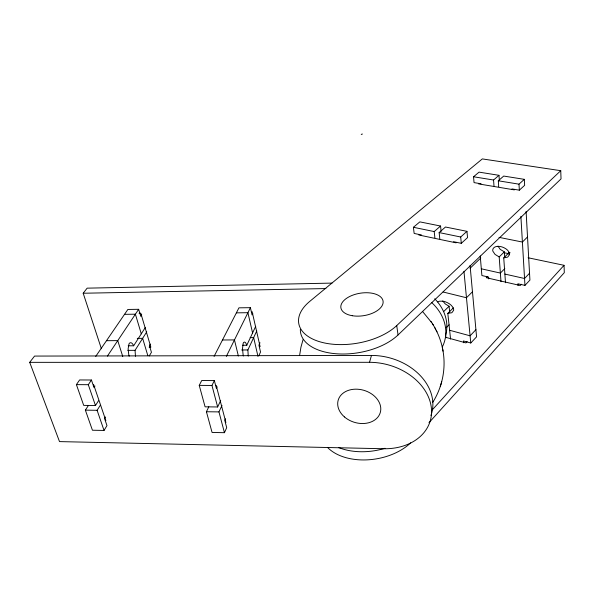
<?xml version="1.0" encoding="UTF-8"?>
<svg xmlns="http://www.w3.org/2000/svg" width="594" height="594" viewBox="0 0 594 594"><rect width="100%" height="100%" fill="white"/><g stroke="black" fill="none" stroke-linecap="round" stroke-linejoin="round"><path stroke-width="0.89" d="M248.24 356.14L247.884 349.955L256.771 330.925M135.462 356.333L135.053 350.341L146.748 331.853M299.703 354.826L300.943 347.171L303.029 339.679M432.625 402.517C442.634 386.887 446.376 367.359 442.664 349.161M369.527 362.31L371.473 355.442L34.556 356.073L29.7 362.347L59.511 441.602L383.397 448.737A55.212 42.129 15.7 0 0 431.133 406.125A55.212 42.129 15.7 0 0 369.527 362.31L29.7 362.347M440.28 386.516L440.926 384.377M441.082 383.828L441.721 381.69M208.813 406.801L206.422 411.739L212.073 432.462L224.45 432.692L226.693 427.665L224.77 420.329L225.482 418.763M258.85 355.754L260.521 352.019L258.939 345.084L259.994 342.76M224.45 432.692L218.956 411.902L221.993 405.398M217.129 386.798L216.387 388.328L214.367 380.598L201.722 380.539L199.242 385.38L205.086 406.823L217.649 406.972L220.708 400.49M242.419 345.277L246.777 345.255L255.724 326.299M252.792 313.424L252.056 314.931L250.401 307.67L238.944 307.833L214.078 356.407M217.649 406.972L211.961 385.461L214.367 380.598M226.329 356.393L250.401 307.67M88.469 405.375L85.373 410.15L92.434 430.227L104.032 430.442L106.972 425.594L104.551 418.48L105.48 416.966M149.235 355.954L151.44 352.324L149.443 345.597L150.371 344.089M104.032 430.442L97.104 410.298L100.134 405.516M94.958 386.011L93.986 387.488L91.439 380.012L79.611 379.952L76.411 384.63L83.702 405.383L95.463 405.524L98.507 400.757M128.185 345.805L133.65 345.782L145.419 327.361M141.721 314.872L140.756 316.342L138.662 309.296L127.873 309.452L95.723 356.415M95.463 405.524L88.306 384.704L91.439 380.012M107.41 356.103L138.662 309.296M101.381 348.715L83.197 293.243L87.14 288.157L331.994 283.1M428.965 422.728L564.3 272.661L564.048 265.31L528.103 257.759M432.291 409.838L564.048 265.31M463.602 342.731L463.424 340.971L470.767 342.998L476.566 336.843L470.069 265.466M518.005 285.462L517.894 283.769L524.955 285.387L529.922 280.101L526.098 211.397M467.136 341.602L465.904 342.901L445.589 337.281M521.428 284.251L520.255 285.499L486.256 277.702L487.466 276.5M475.913 329.685L470.084 335.81L449.628 330.264M529.544 273.233L524.547 278.489L504.885 274.079M446.124 327.791L449.079 324.807M504.826 268.577L500.371 273.069L481.318 268.8M472.46 291.78L466.468 297.75L443.102 291.996M527.524 236.947L522.401 242.048L499.005 237.355M450.579 339.122L447.817 313.38L453.422 307.818M505.494 282.751L503.742 257.9L508.872 252.814L510.12 252.769M443.681 311.56L449.079 306.252L445.262 303.928L442.782 300.987M501.002 281.719L499.19 256.927L504.336 251.863L500.207 249.361L498.062 246.183M470.106 268.243L480.784 257.982M300.349 329.403A53.794 29.462 -9.4 0 0 337.927 353.883A53.794 29.462 -9.4 0 0 398.047 334.957L561.033 178.891L560.751 170.686L482.328 158.917L309.764 301.381A54.099 29.18 -9.4 0 0 320.834 342.07A54.099 29.18 -9.4 0 0 396.733 325.579L560.751 170.686M453.549 241.699L461.3 243.325L467.53 237.615L466.958 231.333L445.485 227.019L439.137 232.573L439.805 238.81M511.909 188.929L519.349 190.169L524.643 185.313L524.316 179.343L503.712 176.062L498.299 180.791L498.722 186.724M461.3 243.325L460.699 237.006L466.958 231.333M519.349 190.169L518.993 184.17L524.316 179.343M421.488 234.972L414.152 233.435L413.402 227.287L434.199 231.563L440.562 226.032L441.127 231.341M481.11 183.791L474.042 182.61L473.544 176.76L493.555 180.019L498.982 175.312L499.339 180.353M413.402 227.287L419.847 221.874L440.562 226.032M473.544 176.76L479.054 172.134L498.982 175.312M437.681 301.901L439.538 301.21L442.634 301.173A14.984 10.284 44.8 0 1 445.827 301.982C449.071 303.259 452.487 305.457 453.549 308.977A4.73 3.274 44.7 0 1 453.623 310.328L451.863 312.726L447.817 313.38M83.197 293.243L325.898 288.565M139.033 313.209L140.793 313.187L150.854 347.141L149.131 347.148M124.532 314.337L135.395 314.189L141.283 333.835M236.375 312.852L247.913 312.696L252.584 332.959M137.281 338.38L142.642 338.342L147.839 355.68M250.148 337.63L253.653 337.607L257.974 356.355M106.489 340.696L117.746 340.622L122.772 356.541M222.483 339.991L234.467 339.917L238.372 356.014M127.792 350.363L135.053 350.341M241.654 349.977L247.884 349.955M503.742 257.9L507.692 257.091L509.496 254.707A4.381 3.297 43.4 0 0 509.466 253.408C508.583 250.081 505.286 248.084 502.227 247.022A13.885 10.365 43.5 0 0 499.16 246.384C496.666 246.094 493.005 246.889 492.716 249.896A4.351 3.26 44.1 0 0 492.879 251.203L495.04 254.403L499.19 256.927M76.411 384.63L88.306 384.704M199.242 385.38L211.961 385.461M85.373 410.15L97.104 410.298M206.422 411.739L218.956 411.902M498.299 180.791L518.993 184.17M478.578 183.902L514.352 189.887M439.137 232.573L460.699 237.006M503.838 252.665L508.33 253.608M418.859 235.001L456.088 242.827M422.46 311.367L431.749 322.705M430.895 321.399C437.08 330.271 441.253 340.511 443.072 351.173M432.469 323.812L433.368 325.178M434.838 327.702L435.625 329.224M436.159 330.264L436.976 331.846M133.65 345.782C133.041 344.364 131.445 341.661 129.641 343.042A4.804 2.168 -88.9 0 0 128.987 343.956L128.104 348.96L128.757 354.566A15.177 6.779 -89 0 0 129.188 356.177M246.777 345.255C246.369 344.112 245.263 341.015 243.666 342.426A4.952 1.671 -89.7 0 0 243.169 343.369L242.523 348.529L243.057 354.314A15.644 5.227 -89.7 0 0 243.406 355.969M93.614 384.608L105.866 420.597M216.164 385.35L225.891 422.512M252.138 311.679L260.105 346.681M396.733 325.579L398.047 334.957M434.199 231.563L434.882 237.778M445.522 334.311L445.908 337.83M449.079 306.252L449.732 312.429M463.959 271.302L470.767 342.998M480.242 256.021L481.89 275.542L488.617 277.079L488.758 278.905M493.555 180.019L493.993 185.937M504.336 251.863L504.714 257.217M508.872 252.814L508.991 254.603M520.886 216.372L524.955 285.387M361.249 134.526A1.04 0.394 -8.6 0 1 362.444 134.051M434.741 298.775A48.946 39.724 14.9 0 1 445.478 335.877M431.704 302.569A49.369 39.909 14.9 0 1 442.233 347.119M371.473 355.442A54.678 41.951 15.6 0 1 430.932 415.503M410.677 442.842A50.349 32.328 -9.4 0 1 327.502 447.386M385.016 448.284A50.616 32.128 -9.4 0 1 338.818 447.624M344.461 416.943A21.941 16.691 16.7 0 0 380.212 412.785A21.941 16.691 16.7 0 0 353.044 389.337A21.941 16.691 16.7 0 0 344.461 416.943M352.272 315.718A21.347 11.36 -9 0 0 383.115 301.514A21.347 11.36 -9 0 0 350.542 296.079A21.347 11.36 -9 0 0 352.272 315.718"/></g></svg>
